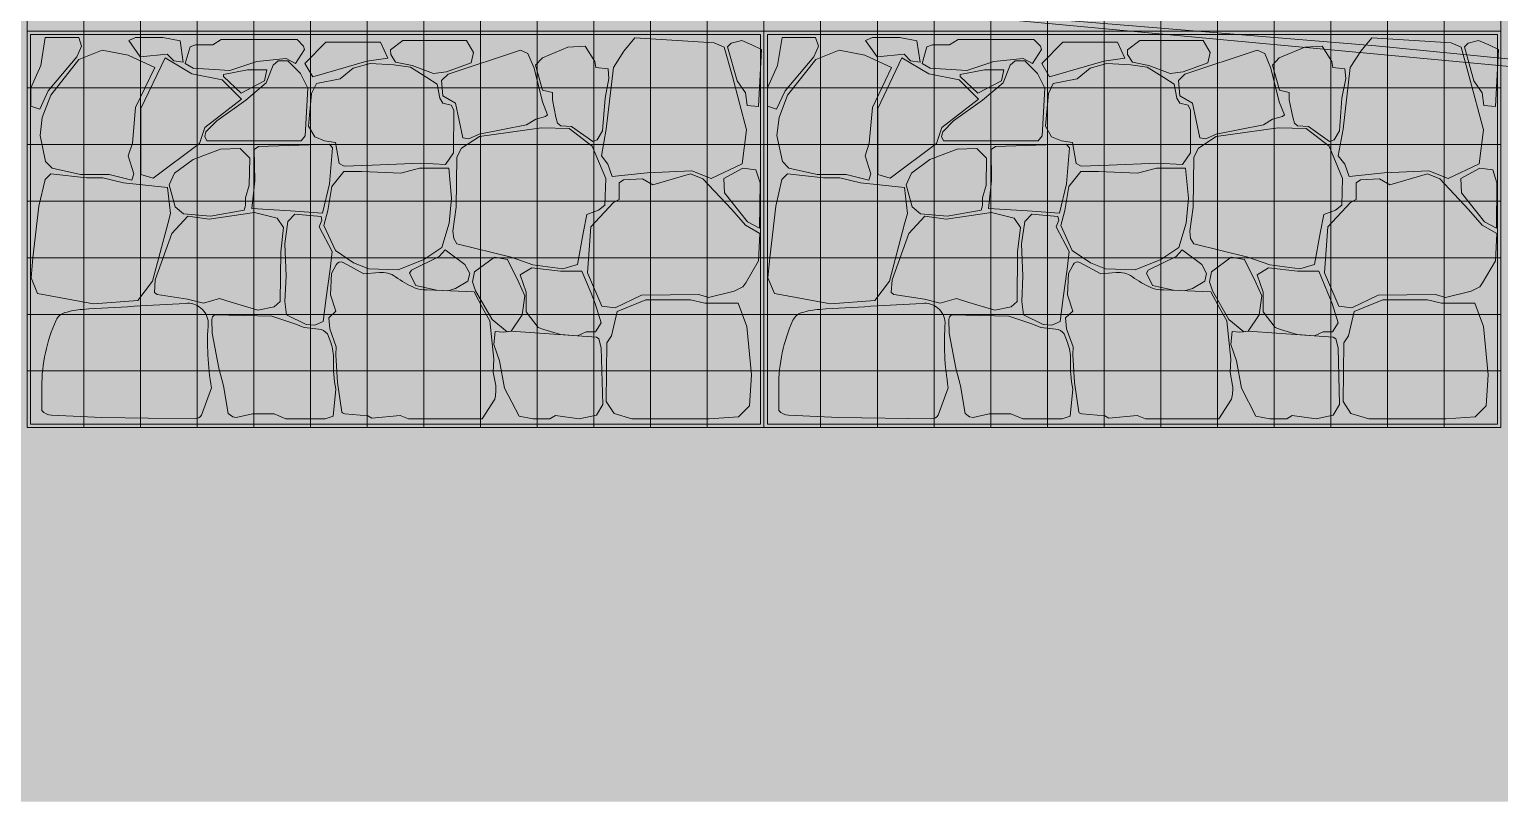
# Model space of a CAD drawing. Header units: centimetres. Extents: x -4381 to 5639, y -3920 to 4826.
# Drawn here: x 186.39 to 189.144, y 0.996 to 2.444 of the extents above; entities that cross this region are included whole.
import ezdxf
from ezdxf.xclip import XClip

# ---------------------------------------------------------------- set-up
doc = ezdxf.new("R2010")
doc.units = ezdxf.units.CM
doc.header["$MEASUREMENT"] = 0
doc.header["$XCLIPFRAME"] = 0
doc.set_wipeout_variables(frame=1)
doc.linetypes.add('Wipeout_Contour', pattern=[100, 0, -100])
for name, color, linetype in [('0- SITE', 7, 'Continuous'), ('Drawing & Figure', 7, 'Continuous'), ('Mur de clôture', 7, 'Continuous')]:
    doc.layers.add(name, color=color, linetype=linetype)
for name, color, linetype, lineweight in [('0- SITE_Pen_No__1', 7, 'Continuous', 5), ('0_Pen_No__1', 7, 'Continuous', 5), ('net_Pen_No__1', 7, 'Continuous', 5)]:
    doc.layers.add(name, color=color, linetype=linetype, lineweight=lineweight)
for name, color, linetype, lineweight, true_color in [('0- SITE_Pen_No__102', 7, 'Continuous', 5, 0xcccccc), ('0- SITE_Pen_No__180', 7, 'Continuous', 5, 0xe2e3c6), ('cad-block.com_Pen_No__62', 7, 'Continuous', 5, 0xaaaaaa), ('hatch stone_Pen_No__254', 7, 'Continuous', 13, 0xe8e8e8), ('Mur de clôture_Pen_No__178', 7, 'Continuous', 5, 0xbda888)]:
    doc.layers.add(name, color=color, linetype=linetype, lineweight=lineweight, true_color=true_color)

# ---------------------------------------------------------------- blocks, each defined once
blk = doc.blocks.new('Drawing_15_15', base_point=(-267.6734, 10.6179))
at = {"layer": 'hatch stone_Pen_No__254', "linetype": 'Continuous', "ltscale": 10}
for points in [[(186.4098, 2.294), (186.4257, 2.3285), (186.4795, 2.3924), (186.4879, 2.4119), (186.4828, 2.4286), (186.4199, 2.4286), (186.4118, 2.3758), (186.3929, 2.3342), (186.3929, 2.2998)], [(186.5981, 2.3922), (186.6484, 2.3971), (186.6609, 2.3847), (186.6785, 2.3825), (186.6727, 2.422), (186.6404, 2.4286), (186.5894, 2.4286), (186.5765, 2.423)], [(186.6913, 2.4109), (186.6821, 2.3798), (186.6973, 2.3712), (186.7659, 2.3668), (186.8167, 2.3834), (186.8714, 2.389), (186.8891, 2.3798), (186.9059, 2.4059), (186.9039, 2.4122), (186.8917, 2.4245), (186.7495, 2.4245), (186.7338, 2.4144), (186.7017, 2.4144)], [(187.4822, 2.1679), (187.5477, 2.1749), (187.6314, 2.1784), (187.6673, 2.164), (187.7257, 2.1915), (187.7335, 2.2553), (187.7071, 2.3552), (187.692, 2.4102), (187.6733, 2.4183), (187.5245, 2.4276), (187.5041, 2.4027), (187.4842, 2.3719), (187.4706, 2.2564), (187.4618, 2.2069), (187.4739, 2.1909)], [(187.7899, 2.294), (187.8059, 2.3285), (187.8597, 2.3924), (187.8681, 2.4119), (187.863, 2.4286), (187.8001, 2.4286), (187.7919, 2.3758), (187.7731, 2.3342), (187.7731, 2.2998)], [(187.9783, 2.3922), (188.0286, 2.3971), (188.041, 2.3847), (188.0587, 2.3825), (188.0528, 2.422), (188.0206, 2.4286), (187.9696, 2.4286), (187.9567, 2.423)], [(188.0715, 2.4109), (188.0623, 2.3798), (188.0775, 2.3712), (188.1461, 2.3668), (188.1968, 2.3834), (188.2515, 2.389), (188.2693, 2.3798), (188.286, 2.4059), (188.2841, 2.4122), (188.2718, 2.4245), (188.1297, 2.4245), (188.1139, 2.4144), (188.0818, 2.4144)], [(188.8624, 2.1679), (188.9278, 2.1749), (189.0116, 2.1784), (189.0475, 2.164), (189.1058, 2.1915), (189.1136, 2.2553), (189.0872, 2.3552), (189.0721, 2.4102), (189.0535, 2.4183), (188.9047, 2.4276), (188.8842, 2.4027), (188.8644, 2.3719), (188.8508, 2.2564), (188.842, 2.2069), (188.8541, 2.1909)], [(186.5823, 2.1611), (186.5862, 2.1727), (186.5754, 2.2068), (186.5833, 2.2306), (186.5891, 2.2971), (186.6251, 2.3725), (186.5752, 2.3951), (186.5267, 2.405), (186.483, 2.3869), (186.4304, 2.3203), (186.4145, 2.2785), (186.4104, 2.2449), (186.4205, 2.196), (186.433, 2.1835), (186.4859, 2.1714), (186.5401, 2.1714)], [(186.9211, 2.3546), (187.0224, 2.3842), (187.0617, 2.3898), (187.0481, 2.4195), (186.9459, 2.4195), (186.9066, 2.3797)], [(187.2177, 2.3808), (187.2221, 2.4004), (187.2089, 2.423), (187.0901, 2.423), (187.0669, 2.4051), (187.0672, 2.3967), (187.076, 2.3822), (187.1073, 2.3759), (187.1472, 2.361), (187.1715, 2.3643)], [(187.2021, 2.2404), (187.2137, 2.2388), (187.2328, 2.2474), (187.3216, 2.2649), (187.3389, 2.2752), (187.3574, 2.2804), (187.3608, 2.2836), (187.3512, 2.3078), (187.3357, 2.3707), (187.324, 2.3983), (187.3102, 2.4049), (187.1746, 2.3599), (187.1625, 2.3477), (187.165, 2.3191), (187.1888, 2.3054)], [(187.3797, 2.2678), (187.3857, 2.2628), (187.406, 2.2618), (187.4456, 2.2336), (187.4539, 2.2364), (187.4639, 2.2538), (187.4687, 2.315), (187.4759, 2.3517), (187.4742, 2.3699), (187.4513, 2.3724), (187.4496, 2.3835), (187.4315, 2.412), (187.399, 2.4104), (187.3513, 2.3901), (187.3386, 2.3763), (187.3517, 2.3298), (187.3701, 2.3256), (187.3701, 2.3117), (187.3764, 2.2793)], [(187.7563, 2.2994), (187.7615, 2.4061), (187.7435, 2.4145), (187.7246, 2.4227), (187.7051, 2.4179), (187.6979, 2.4107), (187.7158, 2.3472), (187.7314, 2.325), (187.7347, 2.3011)], [(187.9625, 2.1611), (187.9664, 2.1727), (187.9556, 2.2068), (187.9634, 2.2306), (187.9693, 2.2971), (188.0053, 2.3725), (187.9554, 2.3951), (187.9069, 2.405), (187.8632, 2.3869), (187.8106, 2.3203), (187.7946, 2.2785), (187.7906, 2.2449), (187.8007, 2.196), (187.8131, 2.1835), (187.8661, 2.1714), (187.9203, 2.1714)], [(188.3012, 2.3546), (188.4025, 2.3842), (188.4419, 2.3898), (188.4283, 2.4195), (188.3261, 2.4195), (188.2868, 2.3797)], [(188.5979, 2.3808), (188.6022, 2.4004), (188.5891, 2.423), (188.4702, 2.423), (188.447, 2.4051), (188.4473, 2.3967), (188.4562, 2.3822), (188.4874, 2.3759), (188.5273, 2.361), (188.5517, 2.3643)], [(188.5823, 2.2404), (188.5938, 2.2388), (188.6129, 2.2474), (188.7018, 2.2649), (188.719, 2.2752), (188.7376, 2.2804), (188.741, 2.2836), (188.7313, 2.3078), (188.7159, 2.3707), (188.7042, 2.3983), (188.6903, 2.4049), (188.5547, 2.3599), (188.5426, 2.3477), (188.5452, 2.3191), (188.569, 2.3054)], [(188.7598, 2.2678), (188.7658, 2.2628), (188.7861, 2.2618), (188.8257, 2.2336), (188.8341, 2.2364), (188.844, 2.2538), (188.8488, 2.315), (188.8561, 2.3517), (188.8544, 2.3699), (188.8315, 2.3724), (188.8298, 2.3835), (188.8116, 2.412), (188.7792, 2.4104), (188.7314, 2.3901), (188.7187, 2.3763), (188.7318, 2.3298), (188.7502, 2.3256), (188.7502, 2.3117), (188.7565, 2.2793)], [(189.1364, 2.2994), (189.1417, 2.4061), (189.1237, 2.4145), (189.1047, 2.4227), (189.0852, 2.4179), (189.078, 2.4107), (189.0959, 2.3472), (189.1116, 2.325), (189.1148, 2.3011)], [(186.6446, 2.3902), (186.5993, 2.2952), (186.5993, 2.1714), (186.6224, 2.1651), (186.7093, 2.2295), (186.7191, 2.2595), (186.7876, 2.3127), (186.7516, 2.3488), (186.6949, 2.3604)], [(186.8564, 2.3846), (186.8472, 2.3768), (186.834, 2.3435), (186.7956, 2.3109), (186.7413, 2.272), (186.7209, 2.2517), (186.7188, 2.2427), (186.7225, 2.2345), (186.8995, 2.2345), (186.9069, 2.244), (186.912, 2.3336), (186.8985, 2.3609), (186.8745, 2.3849)], [(186.964, 2.2316), (186.9707, 2.1924), (186.9801, 2.1875), (187.0325, 2.189), (187.1234, 2.1932), (187.1698, 2.1903), (187.1849, 2.2123), (187.1851, 2.2922), (187.1807, 2.3014), (187.1651, 2.3052), (187.1592, 2.3146), (187.1542, 2.341), (187.1349, 2.3532), (187.104, 2.3727), (187.0733, 2.3772), (187.0285, 2.3798), (186.9971, 2.3711), (186.9725, 2.3508), (186.928, 2.3423), (186.9187, 2.3232), (186.9133, 2.2621), (186.9248, 2.2425), (186.9434, 2.2346)], [(188.0247, 2.3902), (187.9795, 2.2952), (187.9795, 2.1714), (188.0026, 2.1651), (188.0895, 2.2295), (188.0992, 2.2595), (188.1678, 2.3127), (188.1317, 2.3488), (188.075, 2.3604)], [(188.2366, 2.3846), (188.2274, 2.3768), (188.2141, 2.3435), (188.1757, 2.3109), (188.1215, 2.272), (188.1011, 2.2517), (188.099, 2.2427), (188.1026, 2.2345), (188.2797, 2.2345), (188.2871, 2.244), (188.2922, 2.3336), (188.2786, 2.3609), (188.2546, 2.3849)], [(188.3441, 2.2316), (188.3508, 2.1924), (188.3602, 2.1875), (188.4126, 2.189), (188.5035, 2.1932), (188.5499, 2.1903), (188.565, 2.2123), (188.5652, 2.2922), (188.5608, 2.3014), (188.5453, 2.3052), (188.5393, 2.3146), (188.5343, 2.341), (188.5151, 2.3532), (188.4842, 2.3727), (188.4535, 2.3772), (188.4087, 2.3798), (188.3772, 2.3711), (188.3527, 2.3508), (188.3082, 2.3423), (188.2989, 2.3232), (188.2934, 2.2621), (188.305, 2.2425), (188.3235, 2.2346)], [(186.7539, 2.3551), (186.787, 2.3238), (186.8308, 2.3472), (186.8353, 2.3677), (186.7989, 2.3677), (186.7539, 2.3591)], [(188.134, 2.3551), (188.1671, 2.3238), (188.2109, 2.3472), (188.2154, 2.3677), (188.1791, 2.3677), (188.134, 2.3591)], [(187.1912, 2.0419), (187.2925, 2.0168), (187.3335, 2.0023), (187.3896, 1.9946), (187.417, 2.0027), (187.4277, 2.062), (187.4348, 2.0967), (187.4563, 2.1046), (187.4682, 2.1142), (187.4699, 2.1643), (187.4445, 2.225), (187.4014, 2.258), (187.3493, 2.2589), (187.2332, 2.2428), (187.1999, 2.221), (187.1911, 2.204), (187.1898, 2.1103), (187.1835, 2.0656), (187.1851, 2.0519)], [(188.5713, 2.0419), (188.6726, 2.0168), (188.7136, 2.0023), (188.7698, 1.9946), (188.7972, 2.0027), (188.8079, 2.062), (188.815, 2.0967), (188.8365, 2.1046), (188.8484, 2.1142), (188.8501, 2.1643), (188.8246, 2.225), (188.7816, 2.258), (188.7294, 2.2589), (188.6133, 2.2428), (188.58, 2.221), (188.5713, 2.204), (188.57, 2.1103), (188.5636, 2.0656), (188.5652, 2.0519)], [(186.6791, 2.0978), (186.7294, 2.0935), (186.7928, 2.1047), (186.7955, 2.1134), (186.7955, 2.128), (186.8021, 2.1519), (186.8031, 2.2024), (186.785, 2.2206), (186.7482, 2.2192), (186.697, 2.1999), (186.6624, 2.1743), (186.6522, 2.152), (186.6635, 2.1108)], [(186.8069, 2.1082), (186.8795, 2.1033), (186.9396, 2.0994), (186.9528, 2.1542), (186.9584, 2.2218), (186.9523, 2.2288), (186.8195, 2.2243), (186.8117, 2.2185), (186.8126, 2.1599)], [(188.0592, 2.0978), (188.1096, 2.0935), (188.173, 2.1047), (188.1756, 2.1134), (188.1757, 2.128), (188.1822, 2.1519), (188.1833, 2.2024), (188.1652, 2.2206), (188.1283, 2.2192), (188.0771, 2.1999), (188.0426, 2.1743), (188.0324, 2.152), (188.0436, 2.1108)], [(188.1871, 2.1082), (188.2597, 2.1033), (188.3197, 2.0994), (188.333, 2.1542), (188.3386, 2.2218), (188.3324, 2.2288), (188.1997, 2.2243), (188.1919, 2.2185), (188.1927, 2.1599)], [(186.9421, 2.0762), (186.9636, 2.0295), (186.9974, 2.0059), (187.026, 1.9948), (187.0812, 1.993), (187.1294, 2.0123), (187.1629, 2.0348), (187.1767, 2.0807), (187.1811, 2.1275), (187.1759, 2.1836), (187.1211, 2.1836), (187.0859, 2.1741), (187.0129, 2.1776), (186.9794, 2.1776), (186.9569, 2.1493), (186.9495, 2.1043)], [(187.691, 2.1639), (187.6924, 2.1376), (187.7355, 2.0832), (187.7579, 2.0714), (187.7589, 2.1562), (187.751, 2.1802), (187.7267, 2.1833)], [(188.3223, 2.0762), (188.3438, 2.0295), (188.3776, 2.0059), (188.4061, 1.9948), (188.4614, 1.993), (188.5095, 2.0123), (188.543, 2.0348), (188.5569, 2.0807), (188.5613, 2.1275), (188.556, 2.1836), (188.5013, 2.1836), (188.466, 2.1741), (188.3931, 2.1776), (188.3596, 2.1776), (188.337, 2.1493), (188.3296, 2.1043)], [(189.0712, 2.1639), (189.0726, 2.1376), (189.1156, 2.0832), (189.138, 2.0714), (189.139, 2.1562), (189.1312, 2.1802), (189.1069, 2.1833)], [(186.4058, 1.9484), (186.5107, 1.9293), (186.5935, 1.9358), (186.6211, 1.9718), (186.6495, 2.0789), (186.6547, 2.0984), (186.6491, 2.1476), (186.5668, 2.1561), (186.528, 2.1655), (186.4975, 2.1655), (186.4305, 2.1731), (186.4197, 2.1623), (186.4084, 2.1125), (186.3971, 2.0158), (186.3937, 1.9782)], [(187.4626, 1.9252), (187.4873, 1.9219), (187.5367, 1.9453), (187.644, 1.9466), (187.6626, 1.9414), (187.7105, 1.953), (187.7269, 1.9609), (187.7321, 1.9686), (187.7561, 2.0096), (187.7585, 2.0608), (187.7314, 2.0767), (187.706, 2.1061), (187.6518, 2.1638), (187.6289, 2.1729), (187.5582, 2.1521), (187.5388, 2.1635), (187.5033, 2.1615), (187.4953, 2.1559), (187.4953, 2.1249), (187.4847, 2.119), (187.442, 2.0734), (187.4357, 1.9871)], [(187.7859, 1.9484), (187.8908, 1.9293), (187.9737, 1.9358), (188.0012, 1.9718), (188.0296, 2.0789), (188.0349, 2.0984), (188.0293, 2.1476), (187.947, 2.1561), (187.9081, 2.1655), (187.8776, 2.1655), (187.8106, 2.1731), (187.7998, 2.1623), (187.7886, 2.1125), (187.7773, 2.0158), (187.7738, 1.9782)], [(188.8427, 1.9252), (188.8675, 1.9219), (188.9168, 1.9453), (189.0242, 1.9466), (189.0428, 1.9414), (189.0907, 1.953), (189.1071, 1.9609), (189.1122, 1.9686), (189.1362, 2.0096), (189.1387, 2.0608), (189.1115, 2.0767), (189.0861, 2.1061), (189.032, 2.1638), (189.009, 2.1729), (188.9384, 2.1521), (188.919, 2.1635), (188.8834, 2.1615), (188.8754, 2.1559), (188.8754, 2.1249), (188.8649, 2.119), (188.8222, 2.0734), (188.8159, 1.9871)], [(186.6245, 1.9507), (186.6297, 1.9467), (186.6868, 1.9382), (186.7163, 1.9306), (186.7465, 1.9391), (186.7682, 1.9321), (186.8184, 1.9177), (186.8492, 1.9237), (186.8601, 1.9339), (186.8611, 2.0268), (186.8666, 2.0724), (186.8546, 2.0897), (186.8122, 2.1003), (186.7272, 2.088), (186.6873, 2.0934), (186.6571, 2.0614), (186.6263, 1.9745)], [(186.9087, 1.8904), (186.9253, 1.8894), (186.9407, 1.8962), (186.9462, 1.9403), (186.9539, 1.9944), (186.9578, 2.0273), (186.9335, 2.0737), (186.9384, 2.086), (186.9368, 2.0929), (186.8879, 2.0973), (186.8747, 2.0834), (186.8686, 2.042), (186.8712, 1.9809), (186.8689, 1.9334), (186.8721, 1.9088)], [(188.0046, 1.9507), (188.0098, 1.9467), (188.067, 1.9382), (188.0965, 1.9306), (188.1267, 1.9391), (188.1484, 1.9321), (188.1985, 1.9177), (188.2294, 1.9237), (188.2403, 1.9339), (188.2413, 2.0268), (188.2468, 2.0724), (188.2348, 2.0897), (188.1924, 2.1003), (188.1074, 2.088), (188.0674, 2.0934), (188.0373, 2.0614), (188.0064, 1.9745)], [(188.2889, 1.8904), (188.3055, 1.8894), (188.3209, 1.8962), (188.3264, 1.9403), (188.334, 1.9944), (188.3379, 2.0273), (188.3137, 2.0737), (188.3185, 2.086), (188.3169, 2.0929), (188.268, 2.0973), (188.2549, 2.0834), (188.2487, 2.042), (188.2513, 1.9809), (188.249, 1.9334), (188.2523, 1.9088)], [(187.1141, 1.9639), (187.1531, 1.9547), (187.174, 1.9538), (187.1886, 1.9583), (187.2117, 1.9715), (187.2151, 1.9859), (187.2063, 2.0029), (187.1691, 2.0304), (187.1579, 2.0182), (187.106, 1.9921), (187.1025, 1.9865)], [(187.2206, 1.9703), (187.2263, 1.9536), (187.2571, 1.8999), (187.2851, 1.8771), (187.2928, 1.8779), (187.3136, 1.9085), (187.3184, 1.9444), (187.3073, 1.9693), (187.2862, 2.0126), (187.2613, 2.0169), (187.224, 1.9891)], [(188.4942, 1.9639), (188.5332, 1.9547), (188.5541, 1.9538), (188.5688, 1.9583), (188.5918, 1.9715), (188.5952, 1.9859), (188.5864, 2.0029), (188.5493, 2.0304), (188.538, 2.0182), (188.4861, 1.9921), (188.4827, 1.9865)], [(188.6007, 1.9703), (188.6065, 1.9536), (188.6372, 1.8999), (188.6653, 1.8771), (188.6729, 1.8779), (188.6937, 1.9085), (188.6985, 1.9444), (188.6874, 1.9693), (188.6664, 2.0126), (188.6415, 2.0169), (188.6042, 1.9891)], [(187.0319, 1.7148), (187.0851, 1.7198), (187.1007, 1.714), (187.2384, 1.714), (187.262, 1.7503, 0.078557), (187.2638, 1.7762), (187.2593, 1.8011), (187.2604, 1.8253), (187.253, 1.8976), (187.24, 1.9204), (187.2234, 1.9517), (187.1342, 1.9555, -0.129508), (187.1119, 1.9593, -0.047136), (187.076, 1.98, 0.178869), (187.0459, 1.9881), (187.0168, 1.9855), (186.9779, 2.0069, 0.402294), (186.9649, 2.0026), (186.9562, 1.9861), (186.9546, 1.9461), (186.9644, 1.9154), (186.951, 1.9033), (186.9531, 1.8827), (186.9651, 1.849), (186.9646, 1.8338), (186.9676, 1.7817), (186.9757, 1.7265, 0.271244), (186.9812, 1.7233), (187.0245, 1.7194)], [(187.3538, 1.8813), (187.3849, 1.8717), (187.4171, 1.8695), (187.4334, 1.877), (187.4508, 1.877), (187.4614, 1.8939), (187.4503, 1.9296), (187.4424, 1.9491), (187.4254, 1.9907), (187.3851, 1.9907), (187.3313, 1.9966), (187.3096, 1.9835), (187.3209, 1.951), (187.3209, 1.9143), (187.3433, 1.8849)], [(188.412, 1.7148), (188.4653, 1.7198), (188.4809, 1.714), (188.6185, 1.714), (188.6421, 1.7503, 0.078557), (188.644, 1.7762), (188.6394, 1.8011), (188.6405, 1.8253), (188.6332, 1.8976), (188.6202, 1.9204), (188.6035, 1.9517), (188.5143, 1.9555, -0.129508), (188.492, 1.9593, -0.047136), (188.4562, 1.98, 0.178869), (188.4261, 1.9881), (188.3969, 1.9855), (188.3581, 2.0069, 0.402294), (188.3451, 2.0026), (188.3364, 1.9861), (188.3347, 1.9461), (188.3445, 1.9154), (188.3311, 1.9033), (188.3332, 1.8827), (188.3453, 1.849), (188.3448, 1.8338), (188.3477, 1.7817), (188.3558, 1.7265, 0.271244), (188.3613, 1.7233), (188.4046, 1.7194)], [(188.7339, 1.8813), (188.7651, 1.8717), (188.7972, 1.8695), (188.8136, 1.877), (188.8309, 1.877), (188.8415, 1.8939), (188.8305, 1.9296), (188.8225, 1.9491), (188.8056, 1.9907), (188.7653, 1.9907), (188.7115, 1.9966), (188.6898, 1.9835), (188.701, 1.951), (188.701, 1.9143), (188.7235, 1.8849)], [(186.4137, 1.7294, 0.202929), (186.4321, 1.7205), (186.5259, 1.716), (186.6997, 1.714, 0.315943), (186.7125, 1.7208), (186.7314, 1.772, -0.062601), (186.7256, 1.8944, 0.423499), (186.6828, 1.9302), (186.49, 1.9189, 0.056058), (186.4569, 1.9128, 0.216368), (186.4404, 1.8984, 0.106349), (186.4137, 1.774)], [(187.5189, 1.714), (187.5836, 1.714), (187.6639, 1.714), (187.7183, 1.7175), (187.739, 1.7382), (187.7427, 1.7962), (187.7341, 1.8869), (187.7177, 1.9304), (187.6554, 1.9304), (187.6288, 1.9366), (187.5451, 1.9366), (187.4916, 1.9152), (187.4809, 1.8691), (187.4718, 1.8561), (187.4708, 1.746), (187.4855, 1.7238)], [(187.7938, 1.7294, 0.202929), (187.8123, 1.7205), (187.9061, 1.716), (188.0798, 1.714, 0.315943), (188.0926, 1.7208), (188.1115, 1.772, -0.062601), (188.1058, 1.8944, 0.423499), (188.063, 1.9302), (187.8702, 1.9189, 0.056058), (187.837, 1.9128, 0.216368), (187.8206, 1.8984, 0.106349), (187.7938, 1.774)], [(188.899, 1.714), (188.9637, 1.714), (189.0441, 1.714), (189.0985, 1.7175), (189.1192, 1.7382), (189.1229, 1.7962), (189.1142, 1.8869), (189.0978, 1.9304), (189.0355, 1.9304), (189.009, 1.9366), (188.9253, 1.9366), (188.8717, 1.9152), (188.861, 1.8691), (188.852, 1.8561), (188.851, 1.746), (188.8657, 1.7238)], [(186.763, 1.7239), (186.7712, 1.7172), (186.7778, 1.7162), (186.8081, 1.7229), (186.8487, 1.7229), (186.8707, 1.714), (186.9445, 1.714), (186.9596, 1.719), (186.9643, 1.7695, -0.055011), (186.9601, 1.8244, 0.099308), (186.9548, 1.8565), (186.9485, 1.873, 0.204724), (186.9325, 1.8821), (186.9049, 1.8852), (186.8876, 1.8921), (186.8445, 1.9059), (186.7371, 1.9085, 0.262334), (186.7324, 1.9), (186.7327, 1.8744), (186.7453, 1.8085), (186.7541, 1.7758)], [(188.1432, 1.7239), (188.1514, 1.7172), (188.158, 1.7162), (188.1883, 1.7229), (188.2289, 1.7229), (188.2509, 1.714), (188.3246, 1.714), (188.3397, 1.719), (188.3445, 1.7695, -0.055011), (188.3403, 1.8244, 0.099308), (188.3349, 1.8565), (188.3286, 1.873, 0.204724), (188.3126, 1.8821), (188.2851, 1.8852), (188.2677, 1.8921), (188.2246, 1.9059), (188.1173, 1.9085, 0.262334), (188.1126, 1.9), (188.1129, 1.8744), (188.1255, 1.8085), (188.1343, 1.7758)], [(187.3075, 1.7189), (187.3335, 1.714), (187.3652, 1.714), (187.3757, 1.7198), (187.42, 1.714), (187.4524, 1.7209), (187.4642, 1.7408), (187.4616, 1.8467), (187.4572, 1.8636), (187.4525, 1.8671), (187.2928, 1.8779), (187.2775, 1.8762), (187.2628, 1.8776), (187.2605, 1.8532), (187.2712, 1.8222), (187.2803, 1.7713)], [(188.6877, 1.7189), (188.7136, 1.714), (188.7453, 1.714), (188.7558, 1.7198), (188.8002, 1.714), (188.8326, 1.7209), (188.8444, 1.7408), (188.8418, 1.8467), (188.8373, 1.8636), (188.8326, 1.8671), (188.6729, 1.8779), (188.6577, 1.8762), (188.643, 1.8776), (188.6406, 1.8532), (188.6514, 1.8222), (188.6605, 1.7713)]]:
    blk.add_hatch(color=256, dxfattribs=at).paths.add_polyline_path(points)
at = {"layer": 'cad-block.com_Pen_No__62', "linetype": 'Continuous', "ltscale": 10, "flags": 128}
for points in [[(186.6245, 1.9507), (186.6263, 1.9745), (186.6571, 2.0614), (186.6873, 2.0934), (186.7272, 2.088), (186.8122, 2.1003), (186.8546, 2.0897), (186.8666, 2.0724), (186.8611, 2.0268), (186.8601, 1.9339), (186.8492, 1.9237), (186.8184, 1.9177), (186.7682, 1.9321), (186.7465, 1.9391), (186.7163, 1.9306), (186.6868, 1.9382), (186.6297, 1.9467), (186.6245, 1.9507)], [(186.9087, 1.8904), (186.8721, 1.9088), (186.8689, 1.9334), (186.8712, 1.9809), (186.8686, 2.042), (186.8747, 2.0834), (186.8879, 2.0973), (186.9368, 2.0929), (186.9384, 2.086), (186.9335, 2.0737), (186.9578, 2.0273), (186.9539, 1.9944), (186.9462, 1.9403), (186.9407, 1.8962), (186.9253, 1.8894), (186.9087, 1.8904)], [(188.0046, 1.9507), (188.0064, 1.9745), (188.0373, 2.0614), (188.0674, 2.0934), (188.1074, 2.088), (188.1924, 2.1003), (188.2348, 2.0897), (188.2468, 2.0724), (188.2413, 2.0268), (188.2403, 1.9339), (188.2294, 1.9237), (188.1985, 1.9177), (188.1484, 1.9321), (188.1267, 1.9391), (188.0965, 1.9306), (188.067, 1.9382), (188.0098, 1.9467), (188.0046, 1.9507)], [(188.2889, 1.8904), (188.2523, 1.9088), (188.249, 1.9334), (188.2513, 1.9809), (188.2487, 2.042), (188.2549, 2.0834), (188.268, 2.0973), (188.3169, 2.0929), (188.3185, 2.086), (188.3137, 2.0737), (188.3379, 2.0273), (188.334, 1.9944), (188.3264, 1.9403), (188.3209, 1.8962), (188.3055, 1.8894), (188.2889, 1.8904)], [(187.1141, 1.9639), (187.1025, 1.9865), (187.106, 1.9921), (187.1579, 2.0182), (187.1691, 2.0304), (187.2063, 2.0029), (187.2151, 1.9859), (187.2117, 1.9715), (187.1886, 1.9583), (187.174, 1.9538), (187.1531, 1.9547), (187.1141, 1.9639)], [(187.2206, 1.9703), (187.224, 1.9891), (187.2613, 2.0169), (187.2862, 2.0126), (187.3073, 1.9693), (187.3184, 1.9444), (187.3136, 1.9085), (187.2928, 1.8779), (187.2851, 1.8771), (187.2571, 1.8999), (187.2263, 1.9536), (187.2206, 1.9703)], [(188.4942, 1.9639), (188.4827, 1.9865), (188.4861, 1.9921), (188.538, 2.0182), (188.5493, 2.0304), (188.5864, 2.0029), (188.5952, 1.9859), (188.5918, 1.9715), (188.5688, 1.9583), (188.5541, 1.9538), (188.5332, 1.9547), (188.4942, 1.9639)], [(188.6007, 1.9703), (188.6042, 1.9891), (188.6415, 2.0169), (188.6664, 2.0126), (188.6874, 1.9693), (188.6985, 1.9444), (188.6937, 1.9085), (188.6729, 1.8779), (188.6653, 1.8771), (188.6372, 1.8999), (188.6065, 1.9536), (188.6007, 1.9703)], [(187.3538, 1.8813), (187.3849, 1.8717), (187.4171, 1.8695), (187.4334, 1.877), (187.4508, 1.877), (187.4614, 1.8939), (187.4503, 1.9296), (187.4424, 1.9491), (187.4254, 1.9907), (187.3851, 1.9907), (187.3313, 1.9966), (187.3096, 1.9835), (187.3209, 1.951), (187.3209, 1.9143), (187.3433, 1.8849), (187.3538, 1.8813)], [(188.7339, 1.8813), (188.7651, 1.8717), (188.7972, 1.8695), (188.8136, 1.877), (188.8309, 1.877), (188.8415, 1.8939), (188.8305, 1.9296), (188.8225, 1.9491), (188.8056, 1.9907), (188.7653, 1.9907), (188.7115, 1.9966), (188.6898, 1.9835), (188.701, 1.951), (188.701, 1.9143), (188.7235, 1.8849), (188.7339, 1.8813)], [(187.5189, 1.714), (187.4855, 1.7238), (187.4708, 1.746), (187.4718, 1.8561), (187.4809, 1.8691), (187.4916, 1.9152), (187.5451, 1.9366), (187.6288, 1.9366), (187.6554, 1.9304), (187.7177, 1.9304), (187.7341, 1.8869), (187.7427, 1.7962), (187.739, 1.7382), (187.7183, 1.7175), (187.6639, 1.714), (187.5836, 1.714), (187.5189, 1.714)], [(188.899, 1.714), (188.8657, 1.7238), (188.851, 1.746), (188.852, 1.8561), (188.861, 1.8691), (188.8717, 1.9152), (188.9253, 1.9366), (189.009, 1.9366), (189.0355, 1.9304), (189.0978, 1.9304), (189.1142, 1.8869), (189.1229, 1.7962), (189.1192, 1.7382), (189.0985, 1.7175), (189.0441, 1.714), (188.9637, 1.714), (188.899, 1.714)], [(187.3075, 1.7189), (187.2803, 1.7713), (187.2712, 1.8222), (187.2605, 1.8532), (187.2628, 1.8776), (187.2775, 1.8762), (187.2928, 1.8779), (187.4525, 1.8671), (187.4572, 1.8636), (187.4616, 1.8467), (187.4642, 1.7408), (187.4524, 1.7209), (187.42, 1.714), (187.3757, 1.7198), (187.3652, 1.714), (187.3335, 1.714), (187.3075, 1.7189)], [(188.6877, 1.7189), (188.6605, 1.7713), (188.6514, 1.8222), (188.6406, 1.8532), (188.643, 1.8776), (188.6577, 1.8762), (188.6729, 1.8779), (188.8326, 1.8671), (188.8373, 1.8636), (188.8418, 1.8467), (188.8444, 1.7408), (188.8326, 1.7209), (188.8002, 1.714), (188.7558, 1.7198), (188.7453, 1.714), (188.7136, 1.714), (188.6877, 1.7189)]]:
    blk.add_lwpolyline(points, close=True, dxfattribs=at)
for points in [[(187.0319, 1.7148), (187.0245, 1.7194), (186.9812, 1.7233, -0.271244), (186.9757, 1.7265), (186.9676, 1.7817), (186.9646, 1.8338), (186.9651, 1.849), (186.9531, 1.8827), (186.951, 1.9033), (186.9644, 1.9154), (186.9546, 1.9461), (186.9562, 1.9861), (186.9649, 2.0026, -0.402294), (186.9779, 2.0069), (187.0168, 1.9855), (187.0459, 1.9881, -0.178869), (187.076, 1.98, 0.047136), (187.1119, 1.9593, 0.129508), (187.1342, 1.9555), (187.2234, 1.9517), (187.24, 1.9204), (187.253, 1.8976), (187.2604, 1.8253), (187.2593, 1.8011), (187.2638, 1.7762, -0.078557), (187.262, 1.7503), (187.2384, 1.714), (187.1007, 1.714), (187.0851, 1.7198), (187.0319, 1.7148)], [(188.412, 1.7148), (188.4046, 1.7194), (188.3613, 1.7233, -0.271244), (188.3558, 1.7265), (188.3477, 1.7817), (188.3448, 1.8338), (188.3453, 1.849), (188.3332, 1.8827), (188.3311, 1.9033), (188.3445, 1.9154), (188.3347, 1.9461), (188.3364, 1.9861), (188.3451, 2.0026, -0.402294), (188.3581, 2.0069), (188.3969, 1.9855), (188.4261, 1.9881, -0.178869), (188.4562, 1.98, 0.047136), (188.492, 1.9593, 0.129508), (188.5143, 1.9555), (188.6035, 1.9517), (188.6202, 1.9204), (188.6332, 1.8976), (188.6405, 1.8253), (188.6394, 1.8011), (188.644, 1.7762, -0.078557), (188.6421, 1.7503), (188.6185, 1.714), (188.4809, 1.714), (188.4653, 1.7198), (188.412, 1.7148)], [(186.4137, 1.7294), (186.4137, 1.774, -0.106349), (186.4404, 1.8984, -0.216368), (186.4569, 1.9128, -0.056058), (186.49, 1.9189, -0.001113), (186.6828, 1.9302, -0.423499), (186.7256, 1.8944, 0.062601), (186.7314, 1.772), (186.7125, 1.7208, -0.315943), (186.6997, 1.714), (186.5259, 1.716), (186.4321, 1.7205, -0.202929), (186.4137, 1.7294)], [(187.7938, 1.7294), (187.7938, 1.774, -0.106349), (187.8206, 1.8984, -0.216368), (187.837, 1.9128, -0.056058), (187.8702, 1.9189, -0.001113), (188.063, 1.9302, -0.423499), (188.1058, 1.8944, 0.062601), (188.1115, 1.772), (188.0926, 1.7208, -0.315943), (188.0798, 1.714), (187.9061, 1.716), (187.8123, 1.7205, -0.202929), (187.7938, 1.7294)], [(186.763, 1.7239), (186.7541, 1.7758), (186.7453, 1.8085), (186.7327, 1.8744), (186.7324, 1.9, -0.262334), (186.7371, 1.9085), (186.8445, 1.9059), (186.8876, 1.8921), (186.9049, 1.8852), (186.9325, 1.8821, -0.204724), (186.9485, 1.873), (186.9548, 1.8565, -0.099308), (186.9601, 1.8244, 0.055011), (186.9643, 1.7695), (186.9596, 1.719), (186.9445, 1.714), (186.8707, 1.714), (186.8487, 1.7229), (186.8081, 1.7229), (186.7778, 1.7162), (186.7712, 1.7172), (186.763, 1.7239)], [(188.1432, 1.7239), (188.1343, 1.7758), (188.1255, 1.8085), (188.1129, 1.8744), (188.1126, 1.9, -0.262334), (188.1173, 1.9085), (188.2246, 1.9059), (188.2677, 1.8921), (188.2851, 1.8852), (188.3126, 1.8821, -0.204724), (188.3286, 1.873), (188.3349, 1.8565, -0.099308), (188.3403, 1.8244, 0.055011), (188.3445, 1.7695), (188.3397, 1.719), (188.3246, 1.714), (188.2509, 1.714), (188.2289, 1.7229), (188.1883, 1.7229), (188.158, 1.7162), (188.1514, 1.7172), (188.1432, 1.7239)]]:
    blk.add_lwpolyline(points, format="xyb", close=True, dxfattribs=at)
at = {"layer": 'net_Pen_No__1', "linetype": 'Continuous', "ltscale": 10, "flags": 128}
for points in [[(186.3861, 2.1219), (187.7663, 2.1219)], [(187.7663, 2.1219), (189.1464, 2.1219)], [(186.3861, 2.0158), (187.7663, 2.0158)], [(187.7663, 2.0158), (189.1464, 2.0158)], [(186.3861, 1.9096), (187.7663, 1.9096)], [(187.7663, 1.9096), (189.1464, 1.9096)], [(186.3861, 1.8034), (187.7663, 1.8034)], [(187.7663, 1.8034), (189.1464, 1.8034)]]:
    blk.add_lwpolyline(points, dxfattribs=at)
at = {"color": 254, "linetype": 'Wipeout_Contour', "lineweight": 0, "ltscale": 758.757441}
blk.add_wipeout([(187.8035, 2.5014), (191.5008, 2.1556), (191.5693, 2.1494), (187.8062, 2.5014)], dxfattribs=at).dxf.layer = '0- SITE'
at = {"layer": '0- SITE_Pen_No__102', "linetype": 'Continuous', "ltscale": 10}
blk.add_hatch(color=256, dxfattribs=at).paths.add_polyline_path([(187.8035, 2.5014), (191.5008, 2.1556), (191.5693, 2.1494), (187.8062, 2.5014)])
at = {"color": 254, "linetype": 'Wipeout_Contour', "lineweight": 0, "ltscale": 1671.77046}
blk.add_wipeout([(179.4853, 5.4131), (179.4853, 3.1827), (181.1878, 3.0031), (181.4619, 2.9897), (187.4252, 2.5376), (187.8062, 2.5014), (191.5693, 2.1494), (191.6061, 2.1461), (191.6061, 5.4131)], dxfattribs=at).dxf.layer = 'Mur de clôture'
at = {"layer": '0- SITE_Pen_No__180', "linetype": 'Continuous', "lineweight": 0, "ltscale": 10, "true_color": 0x383831}
blk.add_hatch(color=250, dxfattribs=at).paths.add_polyline_path([(150.8555, 0.9963), (191.9908, 0.9963), (191.9908, 2.1246), (191.9205, 2.1179), (191.5008, 2.1556), (187.8035, 2.5014), (187.4252, 2.5376), (181.4619, 2.9897), (181.1861, 3.0031), (180.7554, 3.0485), (176.89, 3.4563), (170.3282, 3.9956), (169.4763, 4.0562), (166.3708, 4.4948), (166.2162, 4.5439), (165.9513, 4.5439), (161.182, 5.0048), (160.5851, 5.0809), (159.2778, 5.1364), (159.0078, 5.1364), (157.2074, 5.1364), (156.5896, 5.1363), (151.1847, 5.1363), (151.0615, 5.1363), (150.8555, 5.1455)])
at = {"layer": '0_Pen_No__1', "linetype": 'Continuous', "lineweight": 0, "ltscale": 10, "true_color": 0x000000}
blk.add_hatch(color=18, dxfattribs=at).paths.add_polyline_path([(150.8555, 5.1482), (150.8555, 0.9963), (191.9908, 0.9963), (191.9908, 2.1212), (191.9068, 2.1179), (188.9123, 2.4127), (187.1039, 2.562), (179.4853, 3.1817), (177.5688, 3.3847), (175.805, 3.5455), (169.6156, 4.1104), (166.2312, 4.5836), (163.6783, 4.7817), (160.5633, 5.0818), (159.28, 5.1364), (157.0853, 5.1364), (157.0853, 5.1413), (150.9484, 5.1413)])
at = {"layer": 'Mur de clôture_Pen_No__178', "linetype": 'Continuous', "ltscale": 10}
blk.add_hatch(color=256, dxfattribs=at).paths.add_polyline_path([(179.4853, 5.4131), (179.4853, 3.1827), (181.1878, 3.0031), (181.4619, 2.9897), (187.4252, 2.5376), (187.8062, 2.5014), (191.5693, 2.1494), (191.6061, 2.1461), (191.6061, 5.4131)])
at = {"layer": '0- SITE_Pen_No__1', "linetype": 'Continuous', "ltscale": 10, "flags": 128}
blk.add_lwpolyline([(150.8555, 5.1455), (151.0615, 5.1363), (151.1847, 5.1363), (156.5896, 5.1363), (157.2074, 5.1364), (159.0078, 5.1364), (159.2778, 5.1364), (160.5851, 5.0809), (161.182, 5.0048), (165.9513, 4.5439), (166.2162, 4.5439), (166.3708, 4.4948), (169.4763, 4.0562), (170.3282, 3.9956), (176.89, 3.4563), (180.7554, 3.0485), (181.1861, 3.0031), (181.4619, 2.9897), (187.4252, 2.5376), (187.8035, 2.5014), (191.5008, 2.1556), (191.9205, 2.1179), (191.9908, 2.1246)], dxfattribs=at)
at = {"layer": '0_Pen_No__1', "linetype": 'Continuous', "ltscale": 10}
for p, q in [((187.1039, 2.562), (188.9123, 2.4127)), ((188.9123, 2.4127), (191.9068, 2.1179))]:
    blk.add_line(p, q, dxfattribs=at)
at = {"layer": 'cad-block.com_Pen_No__62', "linetype": 'Continuous', "ltscale": 10, "flags": 128}
for points in [[(186.4098, 2.294), (186.3929, 2.2998), (186.3929, 2.3342), (186.4118, 2.3758), (186.4199, 2.4286), (186.4828, 2.4286), (186.4879, 2.4119), (186.4795, 2.3924), (186.4257, 2.3285), (186.4098, 2.294)], [(186.5981, 2.3922), (186.5765, 2.423), (186.5894, 2.4286), (186.6404, 2.4286), (186.6727, 2.422), (186.6785, 2.3825), (186.6609, 2.3847), (186.6484, 2.3971), (186.5981, 2.3922)], [(186.6913, 2.4109), (186.6821, 2.3798), (186.6973, 2.3712), (186.7659, 2.3668), (186.8167, 2.3834), (186.8714, 2.389), (186.8891, 2.3798), (186.9059, 2.4059), (186.9039, 2.4122), (186.8917, 2.4245), (186.7495, 2.4245), (186.7338, 2.4144), (186.7017, 2.4144), (186.6913, 2.4109)], [(187.4822, 2.1679), (187.4739, 2.1909), (187.4618, 2.2069), (187.4706, 2.2564), (187.4842, 2.3719), (187.5041, 2.4027), (187.5245, 2.4276), (187.6733, 2.4183), (187.692, 2.4102), (187.7071, 2.3552), (187.7335, 2.2553), (187.7257, 2.1915), (187.6673, 2.164), (187.6314, 2.1784), (187.5477, 2.1749), (187.4822, 2.1679)], [(187.7899, 2.294), (187.7731, 2.2998), (187.7731, 2.3342), (187.7919, 2.3758), (187.8001, 2.4286), (187.863, 2.4286), (187.8681, 2.4119), (187.8597, 2.3924), (187.8059, 2.3285), (187.7899, 2.294)], [(187.9783, 2.3922), (187.9567, 2.423), (187.9696, 2.4286), (188.0206, 2.4286), (188.0528, 2.422), (188.0587, 2.3825), (188.041, 2.3847), (188.0286, 2.3971), (187.9783, 2.3922)], [(188.0715, 2.4109), (188.0623, 2.3798), (188.0775, 2.3712), (188.1461, 2.3668), (188.1968, 2.3834), (188.2515, 2.389), (188.2693, 2.3798), (188.286, 2.4059), (188.2841, 2.4122), (188.2718, 2.4245), (188.1297, 2.4245), (188.1139, 2.4144), (188.0818, 2.4144), (188.0715, 2.4109)], [(188.8624, 2.1679), (188.8541, 2.1909), (188.842, 2.2069), (188.8508, 2.2564), (188.8644, 2.3719), (188.8842, 2.4027), (188.9047, 2.4276), (189.0535, 2.4183), (189.0721, 2.4102), (189.0872, 2.3552), (189.1136, 2.2553), (189.1058, 2.1915), (189.0475, 2.164), (189.0116, 2.1784), (188.9278, 2.1749), (188.8624, 2.1679)], [(186.5823, 2.1611), (186.5401, 2.1714), (186.4859, 2.1714), (186.433, 2.1835), (186.4205, 2.196), (186.4104, 2.2449), (186.4145, 2.2785), (186.4304, 2.3203), (186.483, 2.3869), (186.5267, 2.405), (186.5752, 2.3951), (186.6251, 2.3725), (186.5891, 2.2971), (186.5833, 2.2306), (186.5754, 2.2068), (186.5862, 2.1727), (186.5823, 2.1611)], [(186.9211, 2.3546), (186.9066, 2.3797), (186.9459, 2.4195), (187.0481, 2.4195), (187.0617, 2.3898), (187.0224, 2.3842), (186.9211, 2.3546)], [(187.2177, 2.3808), (187.1715, 2.3643), (187.1472, 2.361), (187.1073, 2.3759), (187.076, 2.3822), (187.0672, 2.3967), (187.0669, 2.4051), (187.0901, 2.423), (187.2089, 2.423), (187.2221, 2.4004), (187.2177, 2.3808)], [(187.2021, 2.2404), (187.1888, 2.3054), (187.165, 2.3191), (187.1625, 2.3477), (187.1746, 2.3599), (187.3102, 2.4049), (187.324, 2.3983), (187.3357, 2.3707), (187.3512, 2.3078), (187.3608, 2.2836), (187.3574, 2.2804), (187.3389, 2.2752), (187.3216, 2.2649), (187.2328, 2.2474), (187.2137, 2.2388), (187.2021, 2.2404)], [(187.3797, 2.2678), (187.3764, 2.2793), (187.3701, 2.3117), (187.3701, 2.3256), (187.3517, 2.3298), (187.3386, 2.3763), (187.3513, 2.3901), (187.399, 2.4104), (187.4315, 2.412), (187.4496, 2.3835), (187.4513, 2.3724), (187.4742, 2.3699), (187.4759, 2.3517), (187.4687, 2.315), (187.4639, 2.2538), (187.4539, 2.2364), (187.4456, 2.2336), (187.406, 2.2618), (187.3857, 2.2628), (187.3797, 2.2678)], [(187.7563, 2.2994), (187.7615, 2.4061), (187.7435, 2.4145), (187.7246, 2.4227), (187.7051, 2.4179), (187.6979, 2.4107), (187.7158, 2.3472), (187.7314, 2.325), (187.7347, 2.3011), (187.7563, 2.2994)], [(187.9625, 2.1611), (187.9203, 2.1714), (187.8661, 2.1714), (187.8131, 2.1835), (187.8007, 2.196), (187.7906, 2.2449), (187.7946, 2.2785), (187.8106, 2.3203), (187.8632, 2.3869), (187.9069, 2.405), (187.9554, 2.3951), (188.0053, 2.3725), (187.9693, 2.2971), (187.9634, 2.2306), (187.9556, 2.2068), (187.9664, 2.1727), (187.9625, 2.1611)], [(188.3012, 2.3546), (188.2868, 2.3797), (188.3261, 2.4195), (188.4283, 2.4195), (188.4419, 2.3898), (188.4025, 2.3842), (188.3012, 2.3546)], [(188.5979, 2.3808), (188.5517, 2.3643), (188.5273, 2.361), (188.4874, 2.3759), (188.4562, 2.3822), (188.4473, 2.3967), (188.447, 2.4051), (188.4702, 2.423), (188.5891, 2.423), (188.6022, 2.4004), (188.5979, 2.3808)], [(188.5823, 2.2404), (188.569, 2.3054), (188.5452, 2.3191), (188.5426, 2.3477), (188.5547, 2.3599), (188.6903, 2.4049), (188.7042, 2.3983), (188.7159, 2.3707), (188.7313, 2.3078), (188.741, 2.2836), (188.7376, 2.2804), (188.719, 2.2752), (188.7018, 2.2649), (188.6129, 2.2474), (188.5938, 2.2388), (188.5823, 2.2404)], [(188.7598, 2.2678), (188.7565, 2.2793), (188.7502, 2.3117), (188.7502, 2.3256), (188.7318, 2.3298), (188.7187, 2.3763), (188.7314, 2.3901), (188.7792, 2.4104), (188.8116, 2.412), (188.8298, 2.3835), (188.8315, 2.3724), (188.8544, 2.3699), (188.8561, 2.3517), (188.8488, 2.315), (188.844, 2.2538), (188.8341, 2.2364), (188.8257, 2.2336), (188.7861, 2.2618), (188.7658, 2.2628), (188.7598, 2.2678)], [(189.1364, 2.2994), (189.1417, 2.4061), (189.1237, 2.4145), (189.1047, 2.4227), (189.0852, 2.4179), (189.078, 2.4107), (189.0959, 2.3472), (189.1116, 2.325), (189.1148, 2.3011), (189.1364, 2.2994)], [(186.6446, 2.3902), (186.5993, 2.2952), (186.5993, 2.1714), (186.6224, 2.1651), (186.7093, 2.2295), (186.7191, 2.2595), (186.7876, 2.3127), (186.7516, 2.3488), (186.6949, 2.3604), (186.6446, 2.3902)], [(186.8564, 2.3846), (186.8745, 2.3849), (186.8985, 2.3609), (186.912, 2.3336), (186.9069, 2.244), (186.8995, 2.2345), (186.7225, 2.2345), (186.7188, 2.2427), (186.7209, 2.2517), (186.7413, 2.272), (186.7956, 2.3109), (186.834, 2.3435), (186.8472, 2.3768), (186.8564, 2.3846)], [(186.964, 2.2316), (186.9707, 2.1924), (186.9801, 2.1875), (187.0325, 2.189), (187.1234, 2.1932), (187.1698, 2.1903), (187.1849, 2.2123), (187.1851, 2.2922), (187.1807, 2.3014), (187.1651, 2.3052), (187.1592, 2.3146), (187.1542, 2.341), (187.1349, 2.3532), (187.104, 2.3727), (187.0733, 2.3772), (187.0285, 2.3798), (186.9971, 2.3711), (186.9725, 2.3508), (186.928, 2.3423), (186.9187, 2.3232), (186.9133, 2.2621), (186.9248, 2.2425), (186.9434, 2.2346), (186.964, 2.2316)], [(188.0247, 2.3902), (187.9795, 2.2952), (187.9795, 2.1714), (188.0026, 2.1651), (188.0895, 2.2295), (188.0992, 2.2595), (188.1678, 2.3127), (188.1317, 2.3488), (188.075, 2.3604), (188.0247, 2.3902)], [(188.2366, 2.3846), (188.2546, 2.3849), (188.2786, 2.3609), (188.2922, 2.3336), (188.2871, 2.244), (188.2797, 2.2345), (188.1026, 2.2345), (188.099, 2.2427), (188.1011, 2.2517), (188.1215, 2.272), (188.1757, 2.3109), (188.2141, 2.3435), (188.2274, 2.3768), (188.2366, 2.3846)], [(188.3441, 2.2316), (188.3508, 2.1924), (188.3602, 2.1875), (188.4126, 2.189), (188.5035, 2.1932), (188.5499, 2.1903), (188.565, 2.2123), (188.5652, 2.2922), (188.5608, 2.3014), (188.5453, 2.3052), (188.5393, 2.3146), (188.5343, 2.341), (188.5151, 2.3532), (188.4842, 2.3727), (188.4535, 2.3772), (188.4087, 2.3798), (188.3772, 2.3711), (188.3527, 2.3508), (188.3082, 2.3423), (188.2989, 2.3232), (188.2934, 2.2621), (188.305, 2.2425), (188.3235, 2.2346), (188.3441, 2.2316)], [(186.7539, 2.3551), (186.7539, 2.3591), (186.7989, 2.3677), (186.8353, 2.3677), (186.8308, 2.3472), (186.787, 2.3238), (186.7539, 2.3551)], [(188.134, 2.3551), (188.134, 2.3591), (188.1791, 2.3677), (188.2154, 2.3677), (188.2109, 2.3472), (188.1671, 2.3238), (188.134, 2.3551)], [(187.1912, 2.0419), (187.2925, 2.0168), (187.3335, 2.0023), (187.3896, 1.9946), (187.417, 2.0027), (187.4277, 2.062), (187.4348, 2.0967), (187.4563, 2.1046), (187.4682, 2.1142), (187.4699, 2.1643), (187.4445, 2.225), (187.4014, 2.258), (187.3493, 2.2589), (187.2332, 2.2428), (187.1999, 2.221), (187.1911, 2.204), (187.1898, 2.1103), (187.1835, 2.0656), (187.1851, 2.0519), (187.1912, 2.0419)], [(188.5713, 2.0419), (188.6726, 2.0168), (188.7136, 2.0023), (188.7698, 1.9946), (188.7972, 2.0027), (188.8079, 2.062), (188.815, 2.0967), (188.8365, 2.1046), (188.8484, 2.1142), (188.8501, 2.1643), (188.8246, 2.225), (188.7816, 2.258), (188.7294, 2.2589), (188.6133, 2.2428), (188.58, 2.221), (188.5713, 2.204), (188.57, 2.1103), (188.5636, 2.0656), (188.5652, 2.0519), (188.5713, 2.0419)], [(186.6791, 2.0978), (186.6635, 2.1108), (186.6522, 2.152), (186.6624, 2.1743), (186.697, 2.1999), (186.7482, 2.2192), (186.785, 2.2206), (186.8031, 2.2024), (186.8021, 2.1519), (186.7955, 2.128), (186.7955, 2.1134), (186.7928, 2.1047), (186.7294, 2.0935), (186.6791, 2.0978)], [(186.8069, 2.1082), (186.8126, 2.1599), (186.8117, 2.2185), (186.8195, 2.2243), (186.9523, 2.2288), (186.9584, 2.2218), (186.9528, 2.1542), (186.9396, 2.0994), (186.8795, 2.1033), (186.8069, 2.108)], [(188.0592, 2.0978), (188.0436, 2.1108), (188.0324, 2.152), (188.0426, 2.1743), (188.0771, 2.1999), (188.1283, 2.2192), (188.1652, 2.2206), (188.1833, 2.2024), (188.1822, 2.1519), (188.1757, 2.128), (188.1756, 2.1134), (188.173, 2.1047), (188.1096, 2.0935), (188.0592, 2.0978)], [(188.1871, 2.1082), (188.1927, 2.1599), (188.1919, 2.2185), (188.1997, 2.2243), (188.3324, 2.2288), (188.3386, 2.2218), (188.333, 2.1542), (188.3197, 2.0994), (188.2597, 2.1033), (188.187, 2.108)], [(186.9421, 2.0762), (186.9495, 2.1043), (186.9569, 2.1493), (186.9794, 2.1776), (187.0129, 2.1776), (187.0859, 2.1741), (187.1211, 2.1836), (187.1759, 2.1836), (187.1811, 2.1275), (187.1767, 2.0807), (187.1629, 2.0348), (187.1294, 2.0123), (187.0812, 1.993), (187.026, 1.9948), (186.9974, 2.0059), (186.9636, 2.0295), (186.9421, 2.0762)], [(187.691, 2.1639), (187.6924, 2.1376), (187.7355, 2.0832), (187.7579, 2.0714), (187.7589, 2.1562), (187.751, 2.1802), (187.7267, 2.1833), (187.691, 2.1639)], [(188.3223, 2.0762), (188.3296, 2.1043), (188.337, 2.1493), (188.3596, 2.1776), (188.3931, 2.1776), (188.466, 2.1741), (188.5013, 2.1836), (188.556, 2.1836), (188.5613, 2.1275), (188.5569, 2.0807), (188.543, 2.0348), (188.5095, 2.0123), (188.4614, 1.993), (188.4061, 1.9948), (188.3776, 2.0059), (188.3438, 2.0295), (188.3223, 2.0762)], [(189.0712, 2.1639), (189.0726, 2.1376), (189.1156, 2.0832), (189.138, 2.0714), (189.139, 2.1562), (189.1312, 2.1802), (189.1069, 2.1833), (189.0712, 2.1639)], [(186.4058, 1.9484), (186.5107, 1.9293), (186.5935, 1.9358), (186.6211, 1.9718), (186.6495, 2.0789), (186.6547, 2.0984), (186.6491, 2.1476), (186.5668, 2.1561), (186.528, 2.1655), (186.4975, 2.1655), (186.4305, 2.1731), (186.4197, 2.1623), (186.4084, 2.1125), (186.3971, 2.0158), (186.3937, 1.9782), (186.4058, 1.9484)], [(187.4626, 1.9252), (187.4357, 1.9871), (187.442, 2.0734), (187.4847, 2.119), (187.4953, 2.1249), (187.4953, 2.1559), (187.5033, 2.1615), (187.5388, 2.1635), (187.5582, 2.1521), (187.6289, 2.1729), (187.6518, 2.1638), (187.706, 2.1061), (187.7314, 2.0767), (187.7585, 2.0608), (187.7561, 2.0096), (187.7321, 1.9686), (187.7269, 1.9609), (187.7105, 1.953), (187.6626, 1.9414), (187.644, 1.9466), (187.5367, 1.9453), (187.4873, 1.9219), (187.4626, 1.9252)], [(187.7859, 1.9484), (187.8908, 1.9293), (187.9737, 1.9358), (188.0012, 1.9718), (188.0296, 2.0789), (188.0349, 2.0984), (188.0293, 2.1476), (187.947, 2.1561), (187.9081, 2.1655), (187.8776, 2.1655), (187.8106, 2.1731), (187.7998, 2.1623), (187.7886, 2.1125), (187.7773, 2.0158), (187.7738, 1.9782), (187.7859, 1.9484)], [(188.8427, 1.9252), (188.8159, 1.9871), (188.8222, 2.0734), (188.8649, 2.119), (188.8754, 2.1249), (188.8754, 2.1559), (188.8834, 2.1615), (188.919, 2.1635), (188.9384, 2.1521), (189.009, 2.1729), (189.032, 2.1638), (189.0861, 2.1061), (189.1115, 2.0767), (189.1387, 2.0608), (189.1362, 2.0096), (189.1122, 1.9686), (189.1071, 1.9609), (189.0907, 1.953), (189.0428, 1.9414), (189.0242, 1.9466), (188.9168, 1.9453), (188.8675, 1.9219), (188.8427, 1.9252)]]:
    blk.add_lwpolyline(points, close=True, dxfattribs=at)
at = {"layer": 'net_Pen_No__1', "linetype": 'Continuous', "ltscale": 10, "flags": 128}
for points in [[(186.3861, 3.1836), (186.3861, 2.4404), (187.7663, 2.4404), (187.7663, 3.1836), (186.3861, 3.1836)], [(187.7663, 3.1836), (187.7663, 2.4404), (189.1464, 2.4404), (189.1464, 3.1836), (187.7663, 3.1836)], [(186.3861, 2.4404), (186.3861, 1.6973), (187.7663, 1.6973), (187.7663, 2.4404), (186.3861, 2.4404)], [(186.3925, 2.4341), (186.3925, 1.7036), (187.7599, 1.7036), (187.7599, 2.4341), (186.3925, 2.4341)], [(187.7663, 2.4404), (187.7663, 1.6973), (189.1464, 1.6973), (189.1464, 2.4404), (187.7663, 2.4404)], [(187.7726, 2.4341), (187.7726, 1.7036), (189.14, 1.7036), (189.14, 2.4341), (187.7726, 2.4341)]]:
    blk.add_lwpolyline(points, close=True, dxfattribs=at)
for points in [[(186.4923, 3.1836), (186.4923, 2.4404)], [(186.5984, 3.1836), (186.5984, 2.4404)], [(186.7046, 3.1836), (186.7046, 2.4404)], [(186.8108, 3.1836), (186.8108, 2.4404)], [(186.9169, 3.1836), (186.9169, 2.4404)], [(187.0231, 3.1836), (187.0231, 2.4404)], [(187.1293, 3.1836), (187.1293, 2.4404)], [(187.2354, 3.1836), (187.2354, 2.4404)], [(187.3416, 3.1836), (187.3416, 2.4404)], [(187.4478, 3.1836), (187.4478, 2.4404)], [(187.5539, 3.1836), (187.5539, 2.4404)], [(187.6601, 3.1836), (187.6601, 2.4404)], [(187.8724, 3.1836), (187.8724, 2.4404)], [(187.9786, 3.1836), (187.9786, 2.4404)], [(188.0848, 3.1836), (188.0848, 2.4404)], [(188.1909, 3.1836), (188.1909, 2.4404)], [(188.2971, 3.1836), (188.2971, 2.4404)], [(188.4033, 3.1836), (188.4033, 2.4404)], [(188.5094, 3.1836), (188.5094, 2.4404)], [(188.6156, 3.1836), (188.6156, 2.4404)], [(188.7217, 3.1836), (188.7217, 2.4404)], [(188.8279, 3.1836), (188.8279, 2.4404)], [(188.9341, 3.1836), (188.9341, 2.4404)], [(189.0402, 3.1836), (189.0402, 2.4404)], [(186.4923, 2.4404), (186.4923, 1.6973)], [(186.5984, 2.4404), (186.5984, 1.6973)], [(186.7046, 2.4404), (186.7046, 1.6973)], [(186.8108, 2.4404), (186.8108, 1.6973)], [(186.9169, 2.4404), (186.9169, 1.6973)], [(187.0231, 2.4404), (187.0231, 1.6973)], [(187.1293, 2.4404), (187.1293, 1.6973)], [(187.2354, 2.4404), (187.2354, 1.6973)], [(187.3416, 2.4404), (187.3416, 1.6973)], [(187.4478, 2.4404), (187.4478, 1.6973)], [(187.5539, 2.4404), (187.5539, 1.6973)], [(187.6601, 2.4404), (187.6601, 1.6973)], [(187.8724, 2.4404), (187.8724, 1.6973)], [(187.9786, 2.4404), (187.9786, 1.6973)], [(188.0848, 2.4404), (188.0848, 1.6973)], [(188.1909, 2.4404), (188.1909, 1.6973)], [(188.2971, 2.4404), (188.2971, 1.6973)], [(188.4033, 2.4404), (188.4033, 1.6973)], [(188.5094, 2.4404), (188.5094, 1.6973)], [(188.6156, 2.4404), (188.6156, 1.6973)], [(188.7217, 2.4404), (188.7217, 1.6973)], [(188.8279, 2.4404), (188.8279, 1.6973)], [(188.9341, 2.4404), (188.9341, 1.6973)], [(189.0402, 2.4404), (189.0402, 1.6973)], [(186.3861, 2.3343), (187.7663, 2.3343)], [(187.7663, 2.3343), (189.1464, 2.3343)], [(186.3861, 2.2281), (187.7663, 2.2281)], [(187.7663, 2.2281), (189.1464, 2.2281)]]:
    blk.add_lwpolyline(points, dxfattribs=at)

msp = doc.modelspace()

# ---------------------------------------------------------------- block references
at = {"layer": 'Drawing & Figure', "color": 151, "linetype": 'Continuous', "lineweight": 5, "ltscale": 10, "true_color": 0x80c2ff}
ref = msp.add_blockref('Drawing_15_15', (-267.67341, 10.61787), dxfattribs=at)
XClip(ref).set_block_clipping_path([(150.8554874385, 0.9963282177), (191.9907812231, 21.3358905514)])

doc.saveas('drawing.dxf')
